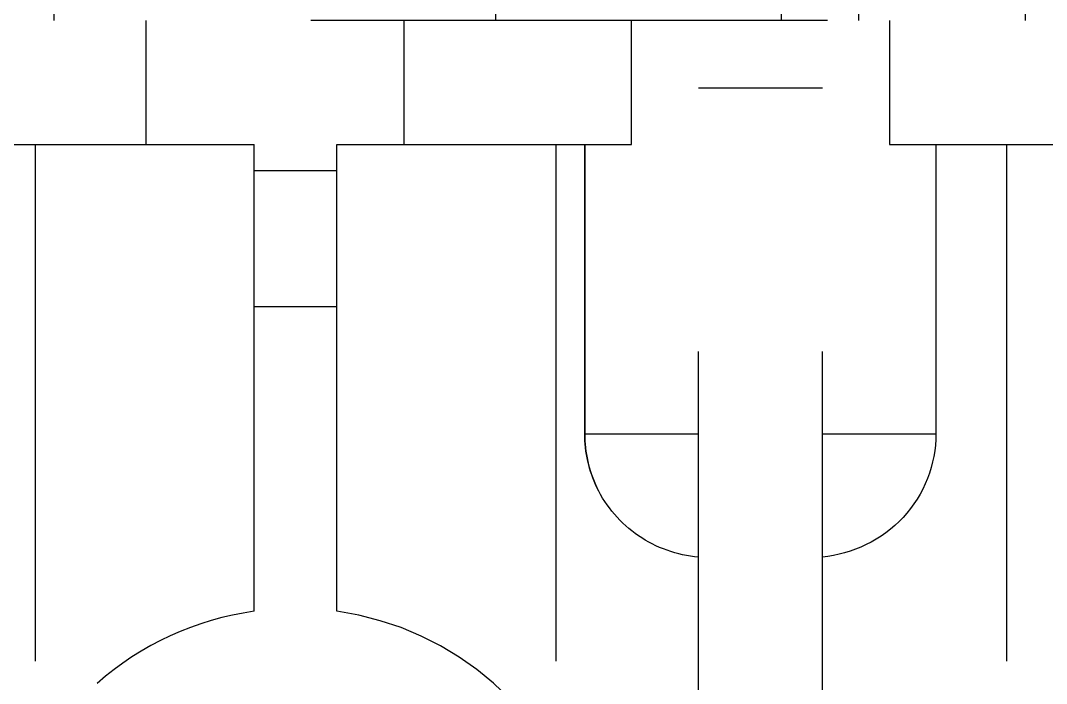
# Model space of a CAD drawing. Header units: millimetres. Extents: x 17886 to 18265, y -8727 to -7321.
# Drawn here: x 17968.419 to 17969.412, y -7872.124 to -7871.482 of the extents above; entities that cross this region are included whole.
import ezdxf

# ---------------------------------------------------------------- set-up
doc = ezdxf.new("R2010")
doc.units = ezdxf.units.MM
doc.linetypes.add('EPL_DASH', pattern=[1, 0.5, -0.5])
doc.layers.add('3884027_DKREDXF_CONTINUOUS_LINE', color=7, linetype='Continuous')

msp = doc.modelspace()

# ---------------------------------------------------------------- linework, layer by layer
at = {"layer": '3884027_DKREDXF_CONTINUOUS_LINE', "color": 7, "linetype": 'EPL_DASH'}
for p, q in [((17968.45152, -7871.46946), (17968.45152, -7871.48246)), ((17968.87888, -7871.46946), (17968.87888, -7871.48246)), ((17969.39152, -7871.46946), (17969.39152, -7871.48246))]:
    msp.add_line(p, q, dxfattribs=at)
at = {"layer": '3884027_DKREDXF_CONTINUOUS_LINE', "color": 6, "linetype": 'EPL_DASH'}
for p, q in [((17969.1552, -7871.46946), (17969.1552, -7871.48246)), ((17969.23018, -7871.46946), (17969.23018, -7871.48246)), ((17970.20004, -7871.48246), (17967.5752, -7871.48246)), ((17968.54036, -7871.48246), (17968.54036, -7871.60246)), ((17968.79003, -7871.48246), (17968.79003, -7871.60246)), ((17969.01035, -7871.60246), (17969.01035, -7871.48246)), ((17969.0752, -7872.30268), (17969.0752, -7871.48246)), ((17969.1952, -7872.30268), (17969.1952, -7871.48246)), ((17969.26004, -7871.48246), (17969.26004, -7871.60246)), ((17969.0752, -7871.54762), (17969.1952, -7871.54762)), ((17968.32004, -7871.60246), (17968.6452, -7871.60246)), ((17968.43323, -7871.60246), (17968.43323, -7872.12412)), ((17968.6452, -7872.05423), (17968.6452, -7871.60246)), ((17968.7252, -7872.05423), (17968.7252, -7871.60246)), ((17968.7252, -7871.60246), (17969.01035, -7871.60246)), ((17968.93717, -7871.60246), (17968.93717, -7872.1979)), ((17968.9652, -7871.88246), (17968.9652, -7871.60246)), ((17968.96522, -7871.60246), (17968.96522, -7871.88246)), ((17969.26004, -7871.60246), (17969.5852, -7871.60246)), ((17969.30511, -7871.60246), (17969.30511, -7871.88246)), ((17969.37323, -7871.60246), (17969.37323, -7872.1979)), ((17968.6452, -7871.62746), (17968.7252, -7871.62746)), ((17968.6452, -7871.75909), (17968.7252, -7871.75909)), ((17968.9652, -7871.88246), (17969.0752, -7871.88246)), ((17969.1952, -7871.88246), (17969.30511, -7871.88246))]:
    msp.add_line(p, q, dxfattribs=at)
for centre, radius, start, end in [((17969.0852, -7871.88246), 0.12, 180, 205.65406), ((17968.6852, -7872.34146), 0.29, 97.92814, 131.44088), ((17968.6852, -7872.34146), 0.29, 15.18689, 82.07186), ((17969.6252, -7872.34146), 0.29, 97.92814, 170.07181)]:
    msp.add_arc(centre, radius, start, end, dxfattribs=at)
msp.add_open_spline([(17968.97703, -7871.93441), (17968.96934, -7871.9184), (17968.96522, -7871.90022), (17968.96522, -7871.88246)], degree=3, dxfattribs=at)
for points, knots in [([(17969.30511, -7871.88246), (17969.30511, -7871.91147), (17969.28206, -7871.97175), (17969.22406, -7871.9989), (17969.1952, -7872.00179)], [0, 0, 0, 0, 0.500017, 1, 1, 1, 1]), ([(17969.0752, -7872.00187), (17969.05474, -7871.99994), (17969.014, -7871.98586), (17968.98591, -7871.95292), (17968.97703, -7871.93441)], [0, 0, 0, 0, 0.500238, 1, 1, 1, 1])]:
    msp.add_open_spline(points, degree=3, knots=knots, dxfattribs=at)

doc.saveas('drawing.dxf')
